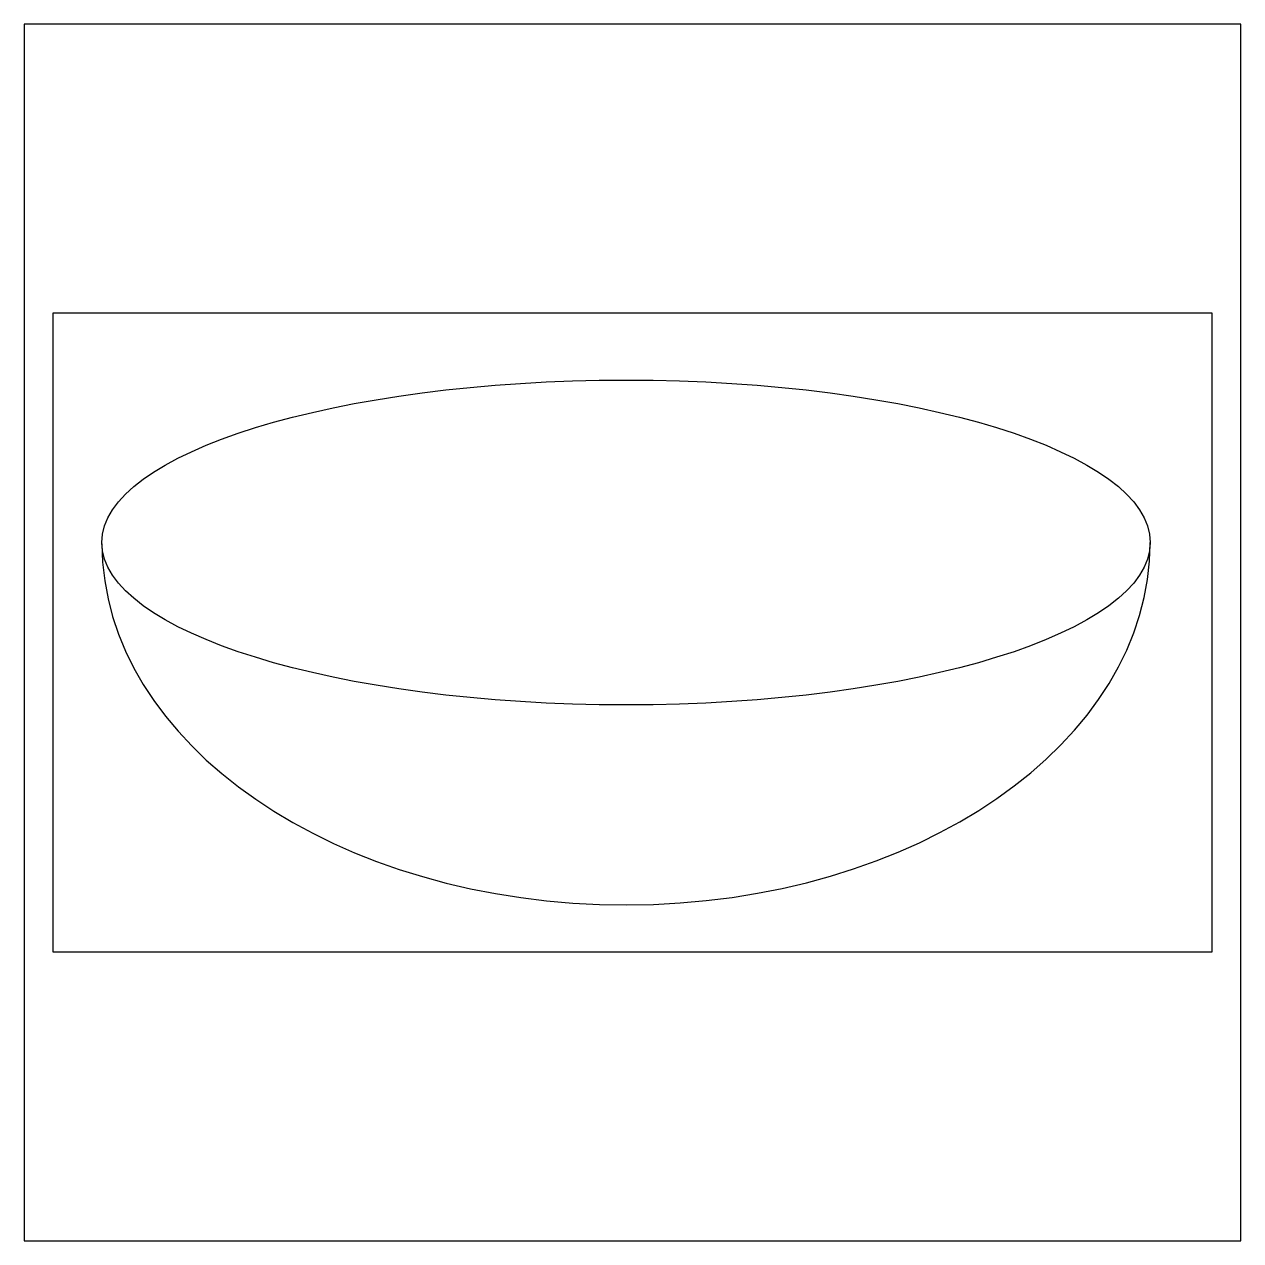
# Model space of a CAD drawing. Header units: millimetres. Extents: x 0 to 1000, y 0 to 1000.
import ezdxf

# ---------------------------------------------------------------- set-up
doc = ezdxf.new("R2010")
doc.units = ezdxf.units.MM
doc.layers.get('0').update_dxf_attribs({"color": 2})
doc.layers.add('1', color=1, linetype='Continuous')
doc.layers.add('3', color=7, linetype='Continuous')

msp = doc.modelspace()

# ---------------------------------------------------------------- linework, layer by layer
at = {"color": 2}
msp.add_lwpolyline([(0, 0), (1000, 0), (1000, 1000), (0, 1000)], close=True, dxfattribs=at)
at = {"layer": '1', "color": 1}
for p, q in [((976.5, 762.5), (23.5, 762.5)), ((23.5, 762.5), (23.5, 237.5)), ((976.5, 237.5), (976.5, 762.5)), ((23.5, 237.5), (976.5, 237.5))]:
    msp.add_line(p, q, dxfattribs=at)
at = {"layer": '3'}
msp.add_ellipse((494.7, 574), major_axis=(-430.9, 0), ratio=0.30984, dxfattribs=at)
msp.add_ellipse((494.7, 573.5), major_axis=(-430.9, -0.5), ratio=0.69019, start_param=0, end_param=3.14144, dxfattribs=at)

doc.saveas('drawing.dxf')
